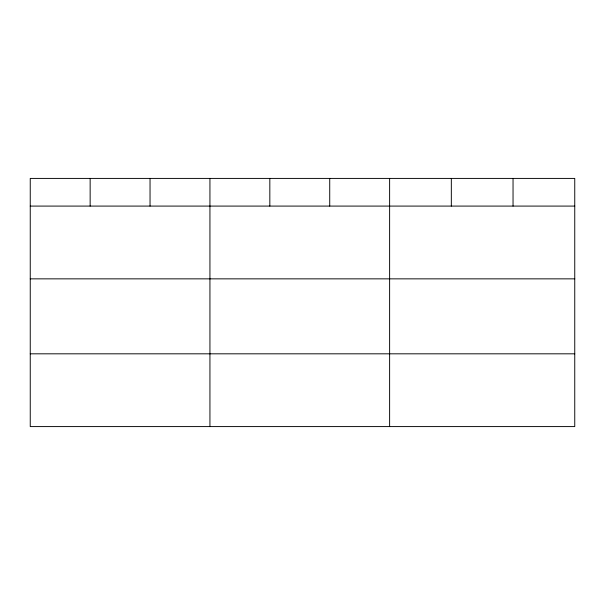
<?xml version="1.0" encoding="UTF-8"?>
<svg xmlns="http://www.w3.org/2000/svg" width="605" height="605" viewBox="0 0 605 605"><rect width="100%" height="100%" fill="white"/><g stroke="black" fill="none" stroke-linecap="round" stroke-linejoin="round"><path stroke-width="0.91" d="M574.75 278.852L574.75 178.414L30.25 178.414L30.25 426.586L574.75 426.586L574.75 278.852L30.25 278.852M30.25 206.086L574.75 206.086M30.25 353.819L574.75 353.819M513.04 178.414L513.04 206.086M451.33 178.414L451.33 206.086M389.62 178.414L389.62 426.586M329.725 178.414L329.725 206.086M269.83 178.414L269.83 206.086M209.935 178.414L209.935 426.586M150.04 178.414L150.04 206.086M90.145 178.414L90.145 206.086"/></g></svg>
